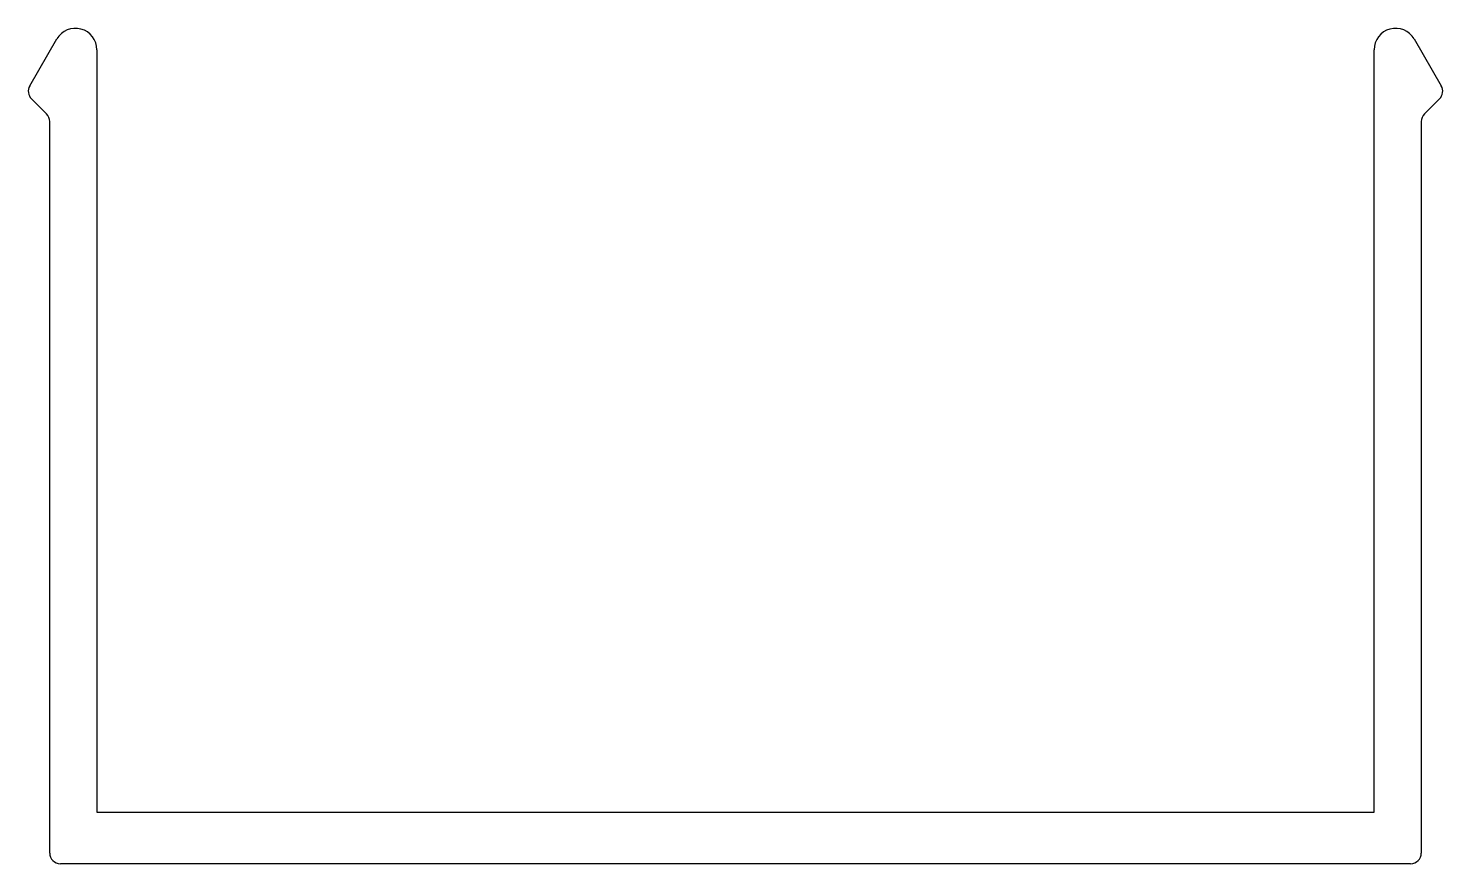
# Model space of a CAD drawing. Extents: x 1.1 to 34.1, y 1.3 to 20.8.
import ezdxf

# ---------------------------------------------------------------- set-up
doc = ezdxf.new("R2010")
doc.units = 0
doc.layers.get('0').update_dxf_attribs({"linetype": 'CONTINUOUS'})

msp = doc.modelspace()

# ---------------------------------------------------------------- linework, layer by layer
for p, q in [((1.139, 19.417), (1.772, 20.513)), ((33.438, 20.513), (34.072, 19.417)), ((2.705, 20.262), (2.705, 2.462)), ((32.505, 2.462), (32.505, 20.262)), ((1.532, 18.762), (1.178, 19.115)), ((34.032, 19.115), (33.678, 18.762)), ((1.605, 1.512), (1.605, 18.585)), ((33.605, 18.585), (33.605, 1.512)), ((2.705, 2.462), (32.505, 2.462)), ((33.355, 1.262), (1.855, 1.262))]:
    msp.add_line(p, q)
for centre, radius, start, end in [((2.205, 20.262), 0.5, 0, 149.9508), ((33.005, 20.262), 0.5, 30.0492, 180), ((1.355, 19.292), 0.25, 149.9508, 225), ((33.855, 19.292), 0.25, 315, 30.0492), ((1.355, 18.585), 0.25, 0, 45), ((33.855, 18.585), 0.25, 135, 180), ((1.855, 1.512), 0.25, 180, 270), ((33.355, 1.512), 0.25, 270, 0)]:
    msp.add_arc(centre, radius, start, end)

doc.saveas('drawing.dxf')
